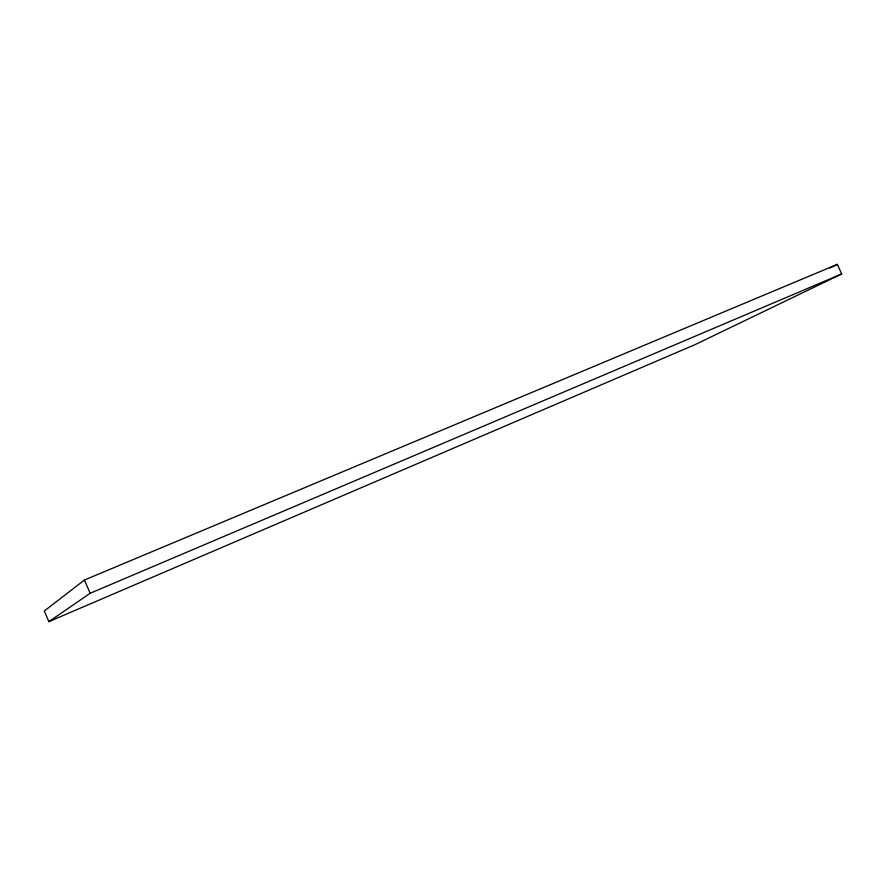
<?xml version="1.0" encoding="UTF-8"?>
<svg xmlns="http://www.w3.org/2000/svg" width="886" height="886" viewBox="0 0 886 886"><rect width="100%" height="100%" fill="white"/><g stroke="black" fill="none" stroke-linecap="round" stroke-linejoin="round"><path stroke-width="1.33" d="M84.447 580.02L44.3 611.008L48.874 621.64L695.111 344.599L841.7 273.951L837.336 264.36L84.447 580.02L90.162 593.266L48.874 621.64M829.916 268.026L837.336 264.36M90.162 593.266L841.7 273.951"/></g></svg>
